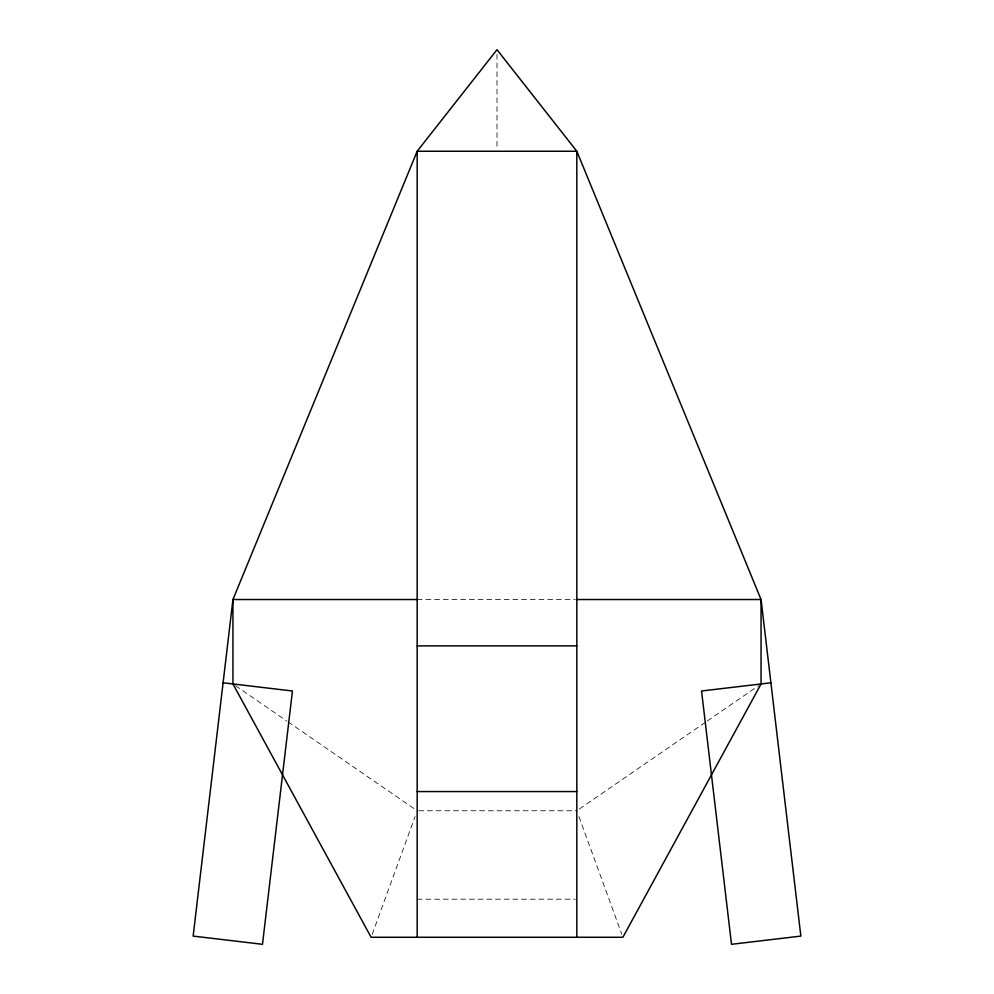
<?xml version="1.0" encoding="UTF-8"?>
<svg xmlns="http://www.w3.org/2000/svg" width="994" height="994" viewBox="0 0 994 994"><rect width="100%" height="100%" fill="white"/><g stroke="black" fill="none" stroke-linecap="round" stroke-linejoin="round"><path stroke-width="0.75" stroke-dasharray="4.97 3.73" d="M372.178 934.36L415.057 816.583M579.39 809.004L706.038 721.83M707.318 720.948L758.497 685.723M417.169 599.531L575.277 599.531M418.722 810.769L576.831 810.769M417.169 899.197L575.277 899.197M235.503 685.723L286.682 720.948M287.962 721.83L414.61 809.004M578.943 816.583L621.822 934.36M497 54.322L497 149.709"/><path stroke-width="1.49" d="M770.897 682.791L701.553 690.992L731.509 944.3L800.853 936.099L761.056 599.531L576.831 151.25L497 49.7L417.169 151.25L232.944 599.531L193.147 936.099L262.491 944.3L292.447 690.992L223.103 682.791M417.169 599.531L232.944 599.531L232.944 683.959L371.11 937.267L622.89 937.267L761.056 683.959L761.056 599.531L576.831 599.531M417.169 645.889L576.831 645.889M417.169 791.572L576.831 791.572M576.831 937.267L576.831 151.25L417.169 151.25L417.169 937.267"/></g></svg>
